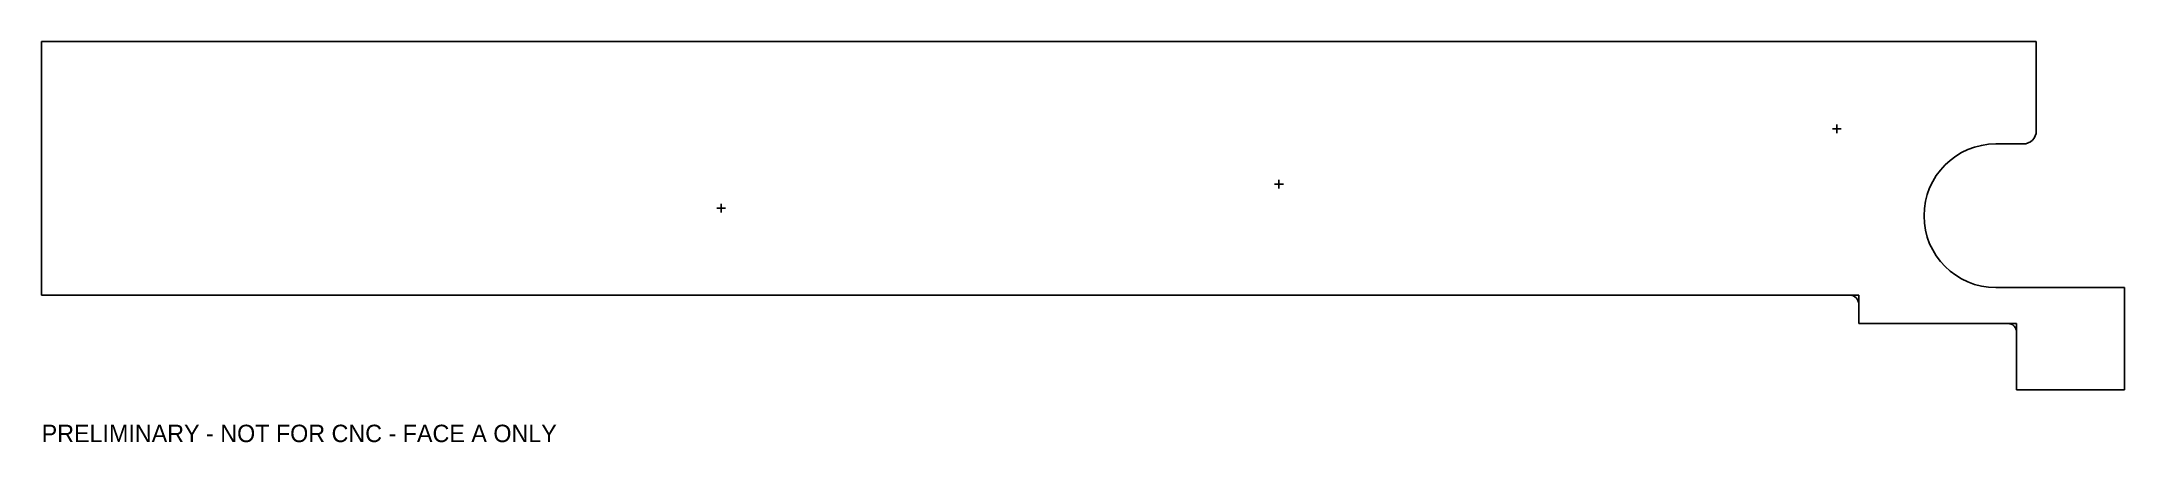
# Model space of a CAD drawing. Header units: millimetres. Extents: x 0 to 478, y -12 to 80.
import ezdxf

# ---------------------------------------------------------------- set-up
doc = ezdxf.new("R2010")
doc.units = ezdxf.units.MM
doc.layers.add('CUT', color=7, linetype='CONTINUOUS')
doc.layers.add('REFERENCE', color=7, linetype='CONTINUOUS')

msp = doc.modelspace()

# ---------------------------------------------------------------- linework, layer by layer
at = {"layer": 'CUT'}
for p, q in [((0, 21.75), (0, 80)), ((0, 80), (458, 80)), ((458, 80), (458, 59.5)), ((448.72, 56.5), (455, 56.5)), ((415.22, 21.75), (0, 21.75)), ((417.22, 15.25), (417.22, 19.75)), ((448.72, 23.5), (478.22, 23.5)), ((478.22, 23.5), (478.22, 0)), ((451.48, 15.25), (417.22, 15.25)), ((453.48, 0), (453.48, 13.25)), ((478.22, 0), (453.48, 0))]:
    msp.add_line(p, q, dxfattribs=at)
for centre, radius, start, end in [((455, 59.5), 3, 270, 360), ((448.72, 40), 16.5, 90, 270), ((415.22, 19.75), 2, 0, 90), ((451.48, 13.25), 2, 0, 90)]:
    msp.add_arc(centre, radius, start, end, dxfattribs=at)
at = {"layer": 'REFERENCE'}
for p, q in [((0, 80), (458, 80)), ((0, 21.75), (0, 80)), ((458, 80), (458, 59.5)), ((411.22, 60), (413.22, 60)), ((411.22, 60), (413.22, 60)), ((412.22, 59), (412.22, 61)), ((412.22, 59), (412.22, 61)), ((448.72, 56.5), (455, 56.5)), ((284.11, 46.25), (284.11, 48.25)), ((284.11, 46.25), (284.11, 48.25)), ((283.11, 47.25), (285.11, 47.25)), ((283.11, 47.25), (285.11, 47.25)), ((155, 41.75), (157, 41.75)), ((155, 41.75), (157, 41.75)), ((156, 40.75), (156, 42.75)), ((156, 40.75), (156, 42.75)), ((417.22, 21.75), (0, 21.75)), ((417.22, 15.25), (417.22, 21.75)), ((448.72, 23.5), (478.22, 23.5)), ((478.22, 23.5), (478.22, 0)), ((453.48, 15.25), (417.22, 15.25)), ((453.48, 0), (453.48, 15.25)), ((478.22, 0), (453.48, 0))]:
    msp.add_line(p, q, dxfattribs=at)
for centre, radius, start, end in [((455, 59.5), 3, 270, 0), ((448.72, 40), 16.5, 90, 270)]:
    msp.add_arc(centre, radius, start, end, dxfattribs=at)

# ---------------------------------------------------------------- texts
msp.add_text('PRELIMINARY - NOT FOR CNC - FACE A ONLY', height=4, dxfattribs=at).set_placement((0, -12))

doc.saveas('drawing.dxf')
